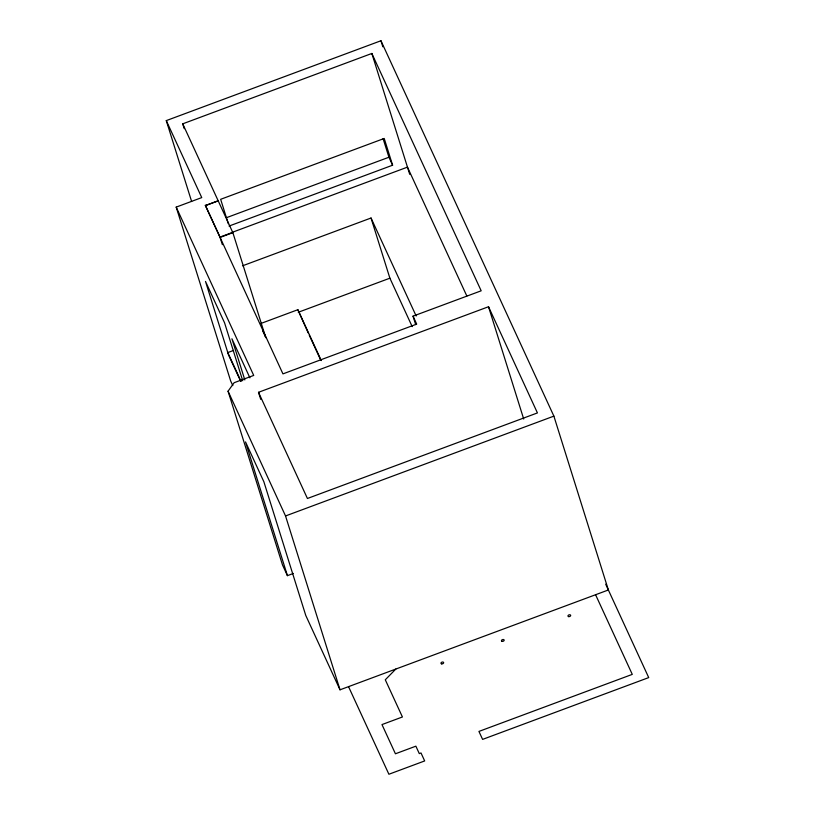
<?xml version="1.0" encoding="UTF-8"?>
<svg xmlns="http://www.w3.org/2000/svg" width="815" height="815" viewBox="0 0 815 815"><rect width="100%" height="100%" fill="white"/><g stroke="black" fill="none" stroke-linecap="round" stroke-linejoin="round"><path stroke-width="1.22" d="M287.43 575.655L282.54 565.039L228.057 391.19L234.129 382.714L253.72 375.42L176.193 207.112L201.743 197.597L166.28 120.61L380.951 40.75L553.884 416.129L608.367 589.979L340.018 689.816L305.778 615.478L263.866 481.747L245.519 441.924L287.43 575.655L293.369 573.444M395.825 669.054L385.291 679.792L402.427 716.976L381.98 724.576L395.428 753.783L415.874 746.173L419.297 753.61L421.009 752.979L424.676 760.935L388.898 774.25L348.535 686.648M184.241 128.658L182.723 123.829L371.844 53.464L481.176 290.802L413.032 316.159L415.681 324.604M413.032 316.159L416.699 324.115L282.948 373.881L205.411 205.563L218.196 200.816M205.411 205.563L217.035 201.244M226.55 217.656L388.928 157.244L392.596 165.211L229.035 226.061M231.44 232.632L407.469 167.136L466.822 295.988M205.309 205.227L219.989 237.084L232.764 232.336L265.782 337.705M220.091 237.42L232.866 232.672L182.723 123.829M242.544 265.812L371.029 218.013L416.17 316.006M260.688 323.545L297.862 309.71L321.293 360.576M298.28 312.267L389.886 278.19L412.196 326.611M233.599 350.409L227.793 352.569L241.046 381.328M258.508 392.3L488.521 306.735L537.431 412.92L307.428 498.485L258.508 392.3L260.729 399.381M228.057 391.19L285.535 515.956L553.884 416.129M605.708 584.212L648.72 677.591L482.602 739.388L478.935 731.422L632.277 674.382L595.582 594.736M308.202 332.928L297.862 309.71M309.262 335.24L320.448 359.517M262.583 330.615L265.639 337.247M249.91 377.834L231.918 338.765L244.816 379.922M240.741 381.44L228.546 354.973L205.502 281.43L224.573 322.842L242.717 380.717M232.795 385.587L230.665 380.962L176.193 207.112M488.521 306.735L523.699 419.012M380.951 40.75L382.846 46.791M371.844 53.464L409.731 174.359M392.596 165.211L384.211 138.458L220.651 199.308L228.302 223.728M383.091 138.642L388.928 157.244M371.029 218.013L389.886 278.19M219.989 237.084L222.363 244.663M166.28 120.61L191.627 201.499M285.535 515.956L340.018 689.816M441.649 663.868A1.396 0.886 -17.4 0 0 443.655 662.697A1.396 0.886 -17.4 0 0 441.608 662.3A1.396 0.886 -17.4 0 0 441.649 663.868M502.152 641.364A1.396 0.886 -17.4 0 0 504.169 640.183A1.396 0.886 -17.4 0 0 502.111 639.785A1.396 0.886 -17.4 0 0 502.152 641.364M568.666 616.619A1.396 0.886 -17.4 0 0 570.673 615.447A1.396 0.886 -17.4 0 0 568.625 615.04A1.396 0.886 -17.4 0 0 568.666 616.619"/></g></svg>
